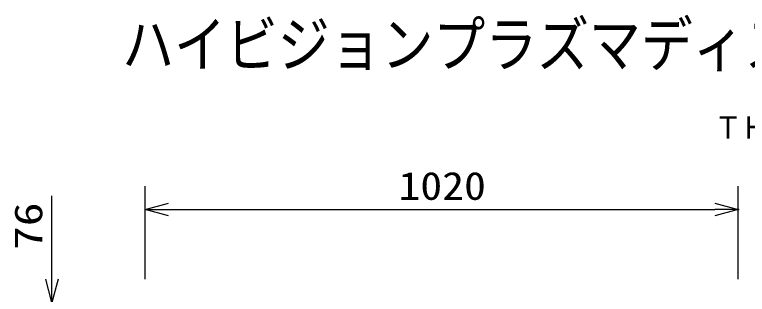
# Model space of a CAD drawing. Units: millimetres, scale not verified. Extents: x -63 to 62, y -56 to 57.
# Drawn here: x -44.8 to 18.3, y 33.3 to 57.4 of the extents above; entities that cross this region are included whole.
import ezdxf
from ezdxf.enums import TextEntityAlignment as Align

# ---------------------------------------------------------------- set-up
doc = ezdxf.new("R2010")
doc.units = ezdxf.units.MM
doc.header["$LTSCALE"] = 0.190277
doc.header["$PDMODE"] = 32
doc.header["$PDSIZE"] = 0.0951
doc.linetypes.add('DASHED1', pattern=[1.8, 1.2, -0.6])
for name, color, linetype in [('0-0_MOJI1', 2, 'Continuous'), ('0-2_TOUROKU', 1, 'Continuous'), ('0-3_SUNPO', 3, 'Continuous'), ('0-4_S1', 3, 'DASHED1'), ('0-7_DEFPOINTS', 7, 'Continuous')]:
    doc.layers.add(name, color=color, linetype=linetype)
doc.styles.add('ＭＳ ゴシック', font='')
doc.styles.get('ＭＳ ゴシック').set_extended_font_data('MS Gothic')

# ---------------------------------------------------------------- blocks, each defined once
blk = doc.blocks.new('_OPEN30')
at = {"layer": '0-4_S1', "color": 7, "linetype": 'Continuous'}
blk.add_line((0, 0), (-1, 0), dxfattribs=at)
blk.add_lwpolyline([(-1, 0.26795), (0, 0), (-1, -0.26795)], dxfattribs=at)

msp = doc.modelspace()

# ---------------------------------------------------------------- linework, layer by layer
at = {"layer": '0-3_SUNPO'}
for p, q in [((-33.5344, 34.6336), (-33.5344, 42.6336)), ((17.4656, 34.6336), (17.4656, 42.6336)), ((-41.5466, 34.6339), (-41.5466, 41.8005)), ((-31.5344, 40.6336), (15.4656, 40.6336))]:
    msp.add_line(p, q, dxfattribs=at)
at = {"layer": '0-7_DEFPOINTS'}
msp.add_point((17.4656, 40.6336), dxfattribs=at)

# ---------------------------------------------------------------- block references
at = {"layer": '0-3_SUNPO', "xscale": 2, "yscale": 2}
for p, rotation in [((-33.5344, 40.6336), 180), ((-41.5466, 32.6339), 270)]:
    msp.add_blockref('_OPEN30', p, dxfattribs=dict(at, rotation=rotation))
msp.add_blockref('_OPEN30', (17.4656, 40.6336), dxfattribs=at)

# ---------------------------------------------------------------- texts
at = {"layer": '0-0_MOJI1', "style": 'ＭＳ ゴシック', "width": 0.85}
msp.add_text('ハイビジョンプラズマディスプレイ壁掛け金具付', height=3.848, dxfattribs=at).set_placement((-35.5016, 51.77), align=Align.BOTTOM_LEFT)
at = {"layer": '0-2_TOUROKU', "style": 'ＭＳ ゴシック', "width": 0.9}
msp.add_text('ＴＨ４２ＰＨ２０Ｊ＋ＴＹＷＫ４２ＰＶ２０', height=1.924, dxfattribs=at).set_placement((15.4316, 46.1401), align=Align.BOTTOM_LEFT)
at = {"layer": '0-3_SUNPO', "style": 'ＭＳ ゴシック', "width": 1.15}
msp.add_text('1020', height=2.405, dxfattribs=at).set_placement((-11.7417, 40.7432), align=Align.BOTTOM_LEFT)
at = {"layer": '0-3_SUNPO', "style": 'ＭＳ ゴシック', "width": 1.25}
msp.add_text('76', height=2.405, rotation=90, dxfattribs=at).set_placement((-41.6562, 37.1503), align=Align.BOTTOM_LEFT)

doc.saveas('drawing.dxf')
